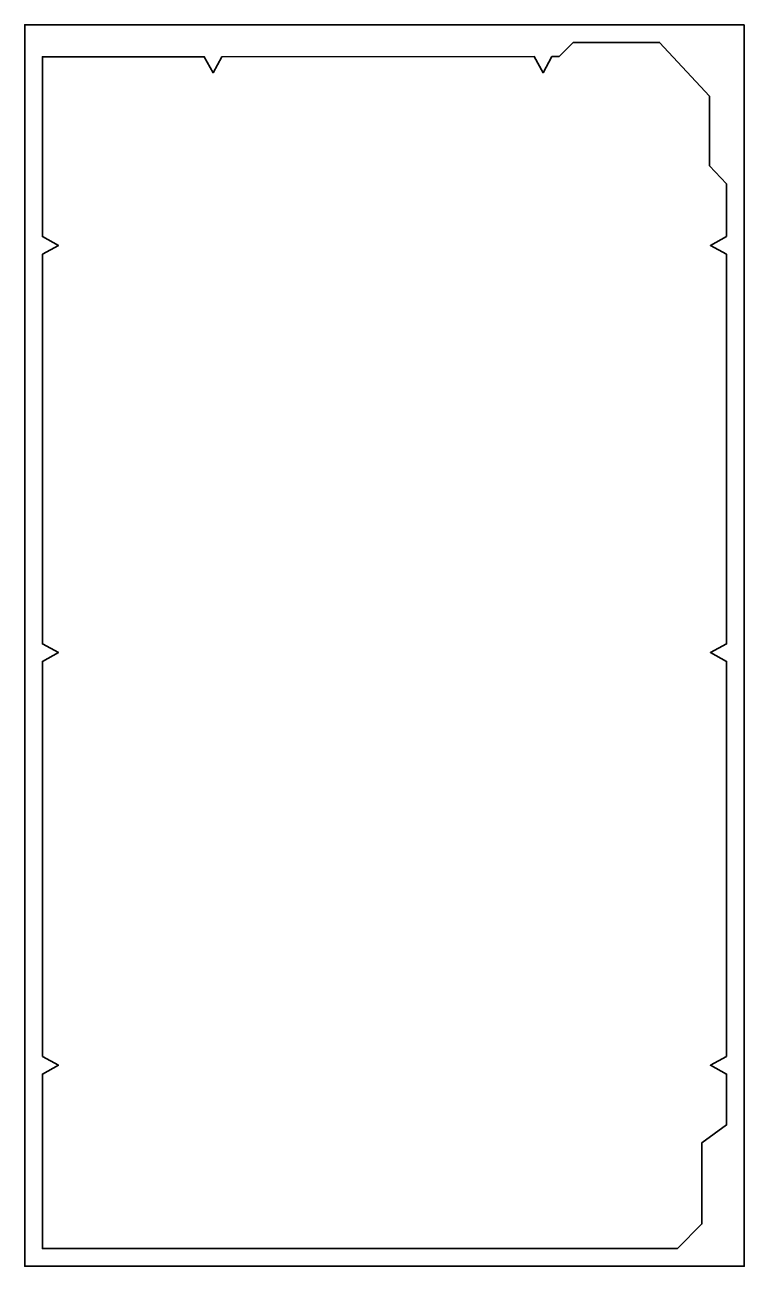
# Model space of a CAD drawing. Header units: millimetres. Extents: x 3 to 207, y -28 to 325.
import ezdxf

# ---------------------------------------------------------------- set-up
doc = ezdxf.new("R2010")
doc.units = ezdxf.units.MM
doc.header["$MEASUREMENT"] = 0
doc.layers.get('0').update_dxf_attribs({"lineweight": 0})
doc.layers.add('Safety', color=7, linetype='Continuous', lineweight=0)

msp = doc.modelspace()

# ---------------------------------------------------------------- linework, layer by layer
at = {"color": 18, "lineweight": 35, "true_color": 0x000000}
msp.add_lwpolyline([(202, 264.47), (202, 279.41), (197.2, 284.55), (197.2, 304.29), (183, 319.53), (158.52, 319.53), (157.46, 318.47), (154.49, 315.5), (152.47, 315.5), (149.97, 310.92), (147.47, 315.5), (58.88, 315.48), (56.38, 310.92), (53.88, 315.48), (8, 315.47), (8, 264.47), (12.53, 261.97), (8, 259.47), (8, 148.97), (12.53, 146.47), (8, 143.97), (8, 31.97), (12.53, 29.47), (8, 26.97), (8, -22.53), (188.07, -22.53), (195, -15.53), (195, 7.47), (202, 12.53), (202, 26.97), (197.43, 29.47), (202, 31.97), (202, 143.97), (197.43, 146.47), (202, 148.97), (202, 259.47), (197.43, 261.97)], close=True, dxfattribs=at)
at = {"layer": 'Safety', "color": 18, "lineweight": 35, "true_color": 0x000000}
msp.add_lwpolyline([(207, 324.53), (3, 324.53), (3, -27.53), (207, -27.53)], close=True, dxfattribs=at)

doc.saveas('drawing.dxf')
